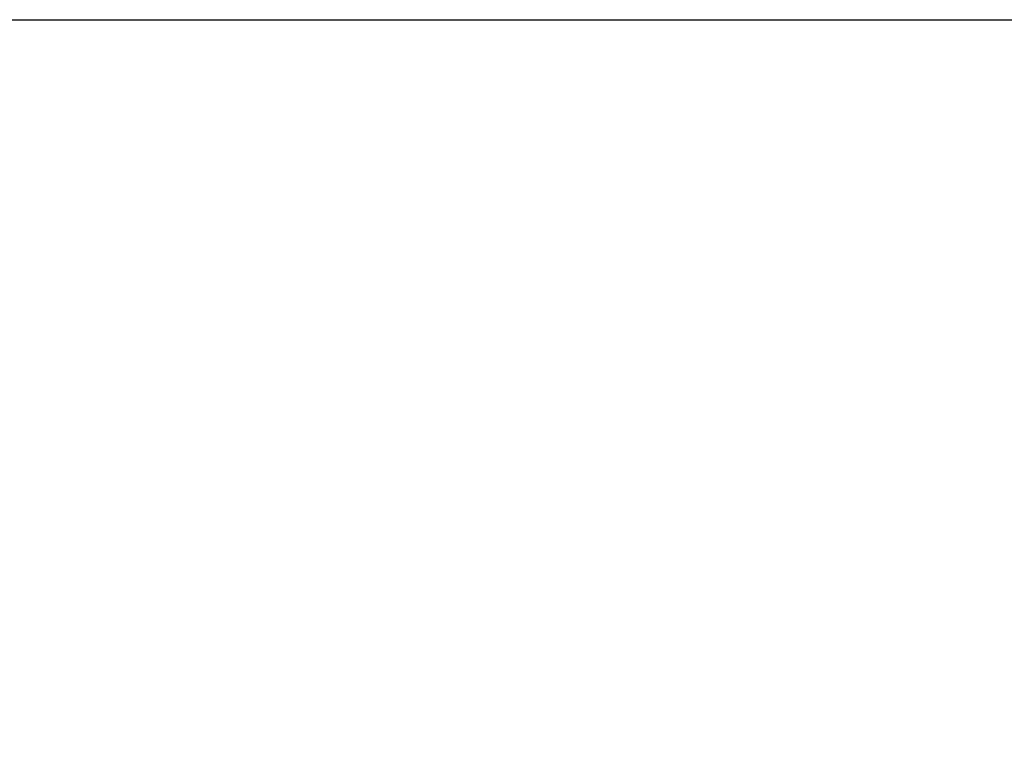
# Model space of a CAD drawing. Header units: millimetres. Extents: x -6334 to 5744, y -4425 to 2649.
# Drawn here: x -758 to 1160, y 1247 to 2649 of the extents above; entities that cross this region are included whole.
import ezdxf

# ---------------------------------------------------------------- set-up
doc = ezdxf.new("R2010")
doc.units = ezdxf.units.MM
doc.layers.add('DIKOM_ЗОНА', color=80, linetype='Continuous')
doc.layers.add('DIKOM_РАЗМЕР_ЗОНА', color=7, linetype='Continuous')
doc.styles.add('style1', font='arial.ttf', dxfattribs={"width": 0.8})
doc.dimstyles.new('1-50', dxfattribs={"dimtxt": 300, "dimasz": 200, "dimexe": 100, "dimexo": 0, "dimgap": 100, "dimtad": 0, "dimdec": 0, "dimtxsty": 'style1', "dimcen": 0, "dimclrd": 7, "dimclre": 7, "dimadec": 1, "dimazin": 2, "dimtfac": 1, "dimtdec": 0, "dimtmove": 0, "dimatfit": 3, "dimfxl": 0, "dimlwd": 25, "dimlwe": 18, "dimarcsym": 0})

# ---------------------------------------------------------------- blocks, each defined once
blk = doc.blocks.new('*D13')
at = {"layer": 'Defpoints', "color": 0, "transparency": 16777216}
for p in [(952.9, 2649.5), (5546.7, 2649.5), (546.1, -3765.5)]:
    blk.add_point(p, dxfattribs=at)
at = {"layer": 'DIKOM_РАЗМЕР_ЗОНА', "color": 7, "lineweight": 18, "transparency": 16777216}
for p, q in [((952.9, 2649.5), (5646.7, 2649.5)), ((546.1, -3765.5), (5646.7, -3765.5))]:
    blk.add_line(p, q, dxfattribs=at)
at = {"layer": 'DIKOM_РАЗМЕР_ЗОНА', "color": 7, "lineweight": 25, "transparency": 16777216}
for p, q in [((5546.7, 2449.5), (5546.7, 179)), ((5546.7, -3565.5), (5546.7, -738.2))]:
    blk.add_line(p, q, dxfattribs=at)
at = {"layer": 'DIKOM_РАЗМЕР_ЗОНА', "color": 7, "transparency": 16777216}
for points in [[(5513.4, 2449.5), (5580, 2449.5), (5546.7, 2649.5)], [(5513.4, -3565.5), (5580, -3565.5), (5546.7, -3765.5)]]:
    blk.add_solid(points, dxfattribs=at)
at = {"layer": 'DIKOM_РАЗМЕР_ЗОНА', "color": 0, "transparency": 16777216, "insert": (5546.7, -279.6), "char_height": 300, "attachment_point": 5, "rotation": 90, "style": 'style1'}
blk.add_mtext('6400', dxfattribs=at)

msp = doc.modelspace()

# ---------------------------------------------------------------- linework, layer by layer
at = {"layer": 'DIKOM_ЗОНА', "color": 3, "lineweight": 15}
msp.add_lwpolyline([(5066.2, -250.5, -0.414214), (4066.2, -1250.5), (3346.1, -1250.5, 0.414214), (2346.1, -2250.5), (2346.1, -2765.5, -0.414214), (1346.1, -3765.5), (-253.9, -3765.5, -0.414214), (-1253.9, -2765.5), (-1253.9, -2250.5, 0.414214), (-2253.9, -1250.5), (-5333.8, -1250.5, -0.414214), (-6333.8, -250.5), (-6333.8, 1649.5, -0.414214), (-5333.8, 2649.5), (4066.2, 2649.5, -0.414214), (5066.2, 1649.5)], format="xyb", close=True, dxfattribs=at)

# ---------------------------------------------------------------- dimensions: what is measured, and where the dimension line sits
at = {"layer": 'DIKOM_РАЗМЕР_ЗОНА'}
dim = msp.add_linear_dim(base=(5546.7, 2649.5), p1=(546.1, -3765.5), p2=(952.9, 2649.5), angle=90, text='6400', dimstyle='1-50', dxfattribs=at)
dim.commit()
dim.dimension.update_dxf_attribs({"geometry": '*D13', "text_midpoint": (5546.7, -279.6), "dimtype": 160})

doc.saveas('drawing.dxf')
